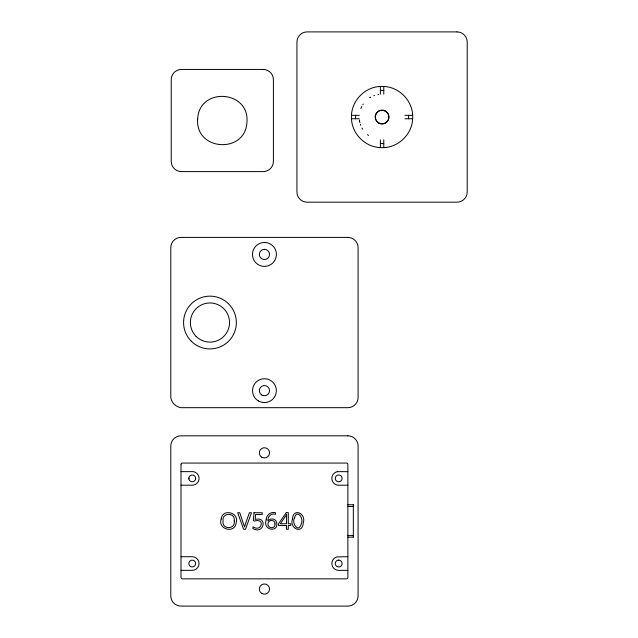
<?xml version="1.0" encoding="UTF-8"?>
<svg xmlns="http://www.w3.org/2000/svg" width="638" height="638" viewBox="0 0 638 638"><rect width="100%" height="100%" fill="white"/><g stroke="black" fill="none" stroke-linecap="round" stroke-linejoin="round"><path stroke-width="0.96" d="M355.541 115.342L355.541 118.732M408.607 118.708L408.607 115.374M375.264 116.196L375.686 119.569M375.248 116.347L376.053 113.731L378.262 111.347M351.498 115.119C352.136 100.15 365.183 87.111 380.152 86.465M412.65 118.963C412.004 133.932 398.965 146.979 383.996 147.617M361.148 107.806L360.845 108.516M361.427 107.2L361.77 106.514M387.952 120.574C389.89 117.528 388.837 113.117 385.751 111.243M362.823 104.688L363.253 104.05M387.625 121.076C385.775 123.684 382.042 124.665 379.163 123.262M378.398 111.243L380.774 110.302L383.35 110.294M374.482 95.469L373.756 95.732M377.903 94.552L378.661 94.432M380.392 90.508L383.773 90.516M383.741 143.574L380.423 143.574M359.266 115.342L351.49 115.342L351.434 117.041L351.49 118.748L359.266 118.748M404.883 115.342L412.658 115.342L412.706 117.041L412.658 118.748L404.883 118.748M181.001 471.634L191.161 471.634A6.843 6.843 0 0 1 198.992 477.304L199.048 479.09A6.843 6.843 0 0 1 191.536 485.191L181.001 485.191M337.327 471.657L347.877 471.657M347.877 485.207L338.132 485.207A6.843 6.843 0 0 1 331.959 479.616L331.864 477.838A6.843 6.843 0 0 1 337.454 471.657M347.877 504.778L353.452 504.778M347.877 506.484L353.452 506.484M347.877 535.434L353.452 535.434M347.877 537.132L353.452 537.132M347.877 556.687L336.96 556.91A6.843 6.843 0 0 0 331.848 563.482L332.063 565.252A6.843 6.843 0 0 0 338.634 570.372L347.877 570.372M181.001 556.719L192.237 556.719A6.811 6.811 0 0 1 199.048 563.529A6.811 6.811 0 0 1 192.237 570.34L181.001 570.34M383.996 86.465C398.965 87.111 412.004 100.15 412.65 115.119M380.152 147.617C365.183 146.979 352.136 133.932 351.498 118.963M383.358 110.294L385.743 111.235M379.147 123.254L377.082 121.754L375.694 119.585M367.488 134.674L368.533 135.479M362.695 129.203L362.025 128.063M360.31 124.115L360.765 125.359M359.72 121.874L359.888 122.616M359.457 120.454L359.601 121.332L359.377 119.912M188.856 478.037L188.88 478.923M383.773 94.233L383.773 86.457L382.074 86.409L380.368 86.457L380.368 94.233M383.773 139.85L383.773 147.625L382.074 147.681L380.368 147.625L380.368 139.85M353.332 504.778L353.332 537.132M286.614 514.611L286.502 523.766L280.337 523.766L286.614 514.611M197.684 118.963C195.005 151.031 245.582 154.213 246.946 122.065C249.625 90.006 199.04 86.824 197.684 118.963M292.459 518.957C289.03 528.296 302.508 534.796 303.233 522.993C306.631 513.702 293.153 507.17 292.459 518.957M266.166 519.914C262.266 531.318 280.696 532.842 276.11 521.047C274.388 518.2 269.802 518.399 267.968 520.911C267.426 516.668 271.317 512.705 275.56 514.324L275.56 512.713C270.871 511.317 266.094 515.033 266.166 519.914M234.226 520.983C235.908 529.795 221.434 529.779 223.085 520.983C221.482 512.25 235.869 512.218 234.226 520.983M221.171 519.053C217.51 529.564 235.087 533.91 236.14 522.857C239.729 512.434 222.207 508.063 221.171 519.053M294.485 517.865C291.287 523.296 298.688 533.512 301.176 524.069C304.35 518.686 296.997 508.51 294.485 517.865M253.996 512.729L253.374 520.472L254.347 521.094C265.607 517.633 261.644 532.794 252.975 526.797L252.975 528.607C263.877 534.907 267.984 516.126 255.184 519.428L255.599 514.459L262.218 514.459L262.218 512.729L253.996 512.729M274.986 523.965C275.688 529.436 267.17 528.679 267.968 523.551C268.143 519.38 275.576 519.444 274.986 523.965M245.622 523.367L244.561 527.02L239.713 512.729L237.679 512.729L243.604 529.277L245.51 529.277L251.468 512.729L249.402 512.729L245.622 523.367M181.009 464.129L181.009 577.781A1.81 1.81 0 0 0 182.069 578.849L346.809 578.849A1.81 1.81 0 0 0 347.869 577.781L347.877 464.153A1.81 1.81 0 0 0 346.809 463.068L182.069 463.068A1.81 1.81 0 0 0 181.009 464.129M286.31 512.641L278.455 523.83L278.455 525.473L286.502 525.473L286.502 529.277L288.296 529.277L288.296 525.473L290.753 525.473L290.753 523.766L288.296 523.766L288.296 512.641L286.31 512.641M369.912 97.662L370.574 97.279L369.912 97.662M338.706 560.124L337.829 560.236A3.405 3.405 0 0 0 335.277 563.506L335.389 564.391A3.405 3.405 0 0 0 339.256 566.887A3.405 3.405 0 0 0 342.08 563.258A3.405 3.405 0 0 0 338.706 560.124M264.714 242.456L261.604 242.791A11.978 11.978 0 0 0 255.088 261.915A11.978 11.978 0 0 0 275.177 259.738A11.978 11.978 0 0 0 264.714 242.456M264.555 249.322L263.231 249.466A5.112 5.112 0 0 0 260.456 257.624A5.112 5.112 0 0 0 269.021 256.691A5.112 5.112 0 0 0 264.555 249.322M339.296 481.738L338.411 481.778A3.405 3.405 0 0 1 335.333 479.002L335.293 478.109A3.405 3.405 0 0 1 338.658 474.983A3.405 3.405 0 0 1 342.072 478.069A3.405 3.405 0 0 1 339.296 481.738M456.999 31.9L307.149 31.9A10.216 10.216 0 0 0 296.933 42.116L296.933 191.966A10.216 10.216 0 0 0 307.149 202.182L456.999 202.182A10.216 10.216 0 0 0 467.215 191.966L467.215 42.116A10.216 10.216 0 0 0 456.999 31.9M263.183 69.43L181.447 69.43A10.216 10.216 0 0 0 171.223 79.646L171.223 161.382A10.216 10.216 0 0 0 181.447 171.598L263.183 171.598A10.216 10.216 0 0 0 273.399 161.382L273.399 79.646A10.216 10.216 0 0 0 263.183 69.43M347.877 237.4L181.001 237.4A10.216 10.216 0 0 0 170.785 247.616L170.785 397.466A12.042 12.042 0 0 0 181.001 407.682L347.877 407.682A10.216 10.216 0 0 0 358.093 397.466L358.093 247.616A10.216 10.216 0 0 0 347.877 237.4M347.877 435.818L181.001 435.818A10.216 10.216 0 0 0 170.785 446.034L170.785 595.884A10.216 10.216 0 0 0 181.001 606.1L347.877 606.1A10.216 10.216 0 0 0 358.093 595.884L358.093 446.034A10.216 10.216 0 0 0 347.877 435.818M195.627 478.739L195.603 477.846A3.405 3.405 0 0 0 190.331 475.565A3.405 3.405 0 0 0 190.491 481.307A3.405 3.405 0 0 0 195.627 478.739M190.539 566.48A3.405 3.405 0 0 0 195.643 563.529A3.405 3.405 0 0 0 190.539 560.579A3.405 3.405 0 0 0 190.539 566.48M261.883 593.5A5.112 5.112 0 0 0 269.547 589.073A5.112 5.112 0 0 0 261.883 584.647A5.112 5.112 0 0 0 261.883 593.5M261.883 457.271A5.112 5.112 0 0 0 269.547 452.844A5.112 5.112 0 0 0 261.883 448.418A5.112 5.112 0 0 0 261.883 457.271M196.105 336.385A19.587 19.587 0 0 0 228.867 327.613A19.587 19.587 0 0 0 204.878 303.624A19.587 19.587 0 0 0 196.105 336.385M261.883 395.081A5.112 5.112 0 0 0 269.547 390.655A5.112 5.112 0 0 0 261.883 386.229A5.112 5.112 0 0 0 261.883 395.081M191.288 341.202A26.397 26.397 0 0 0 235.446 329.375A26.397 26.397 0 0 0 203.115 297.045A26.397 26.397 0 0 0 191.288 341.202M258.478 400.975A11.923 11.923 0 0 0 276.358 390.655A11.923 11.923 0 0 0 258.478 380.336A11.923 11.923 0 0 0 258.478 400.975M378.669 122.943A6.811 6.811 0 0 0 388.885 117.041A6.811 6.811 0 0 0 378.669 111.14A6.811 6.811 0 0 0 378.669 122.943"/></g></svg>
